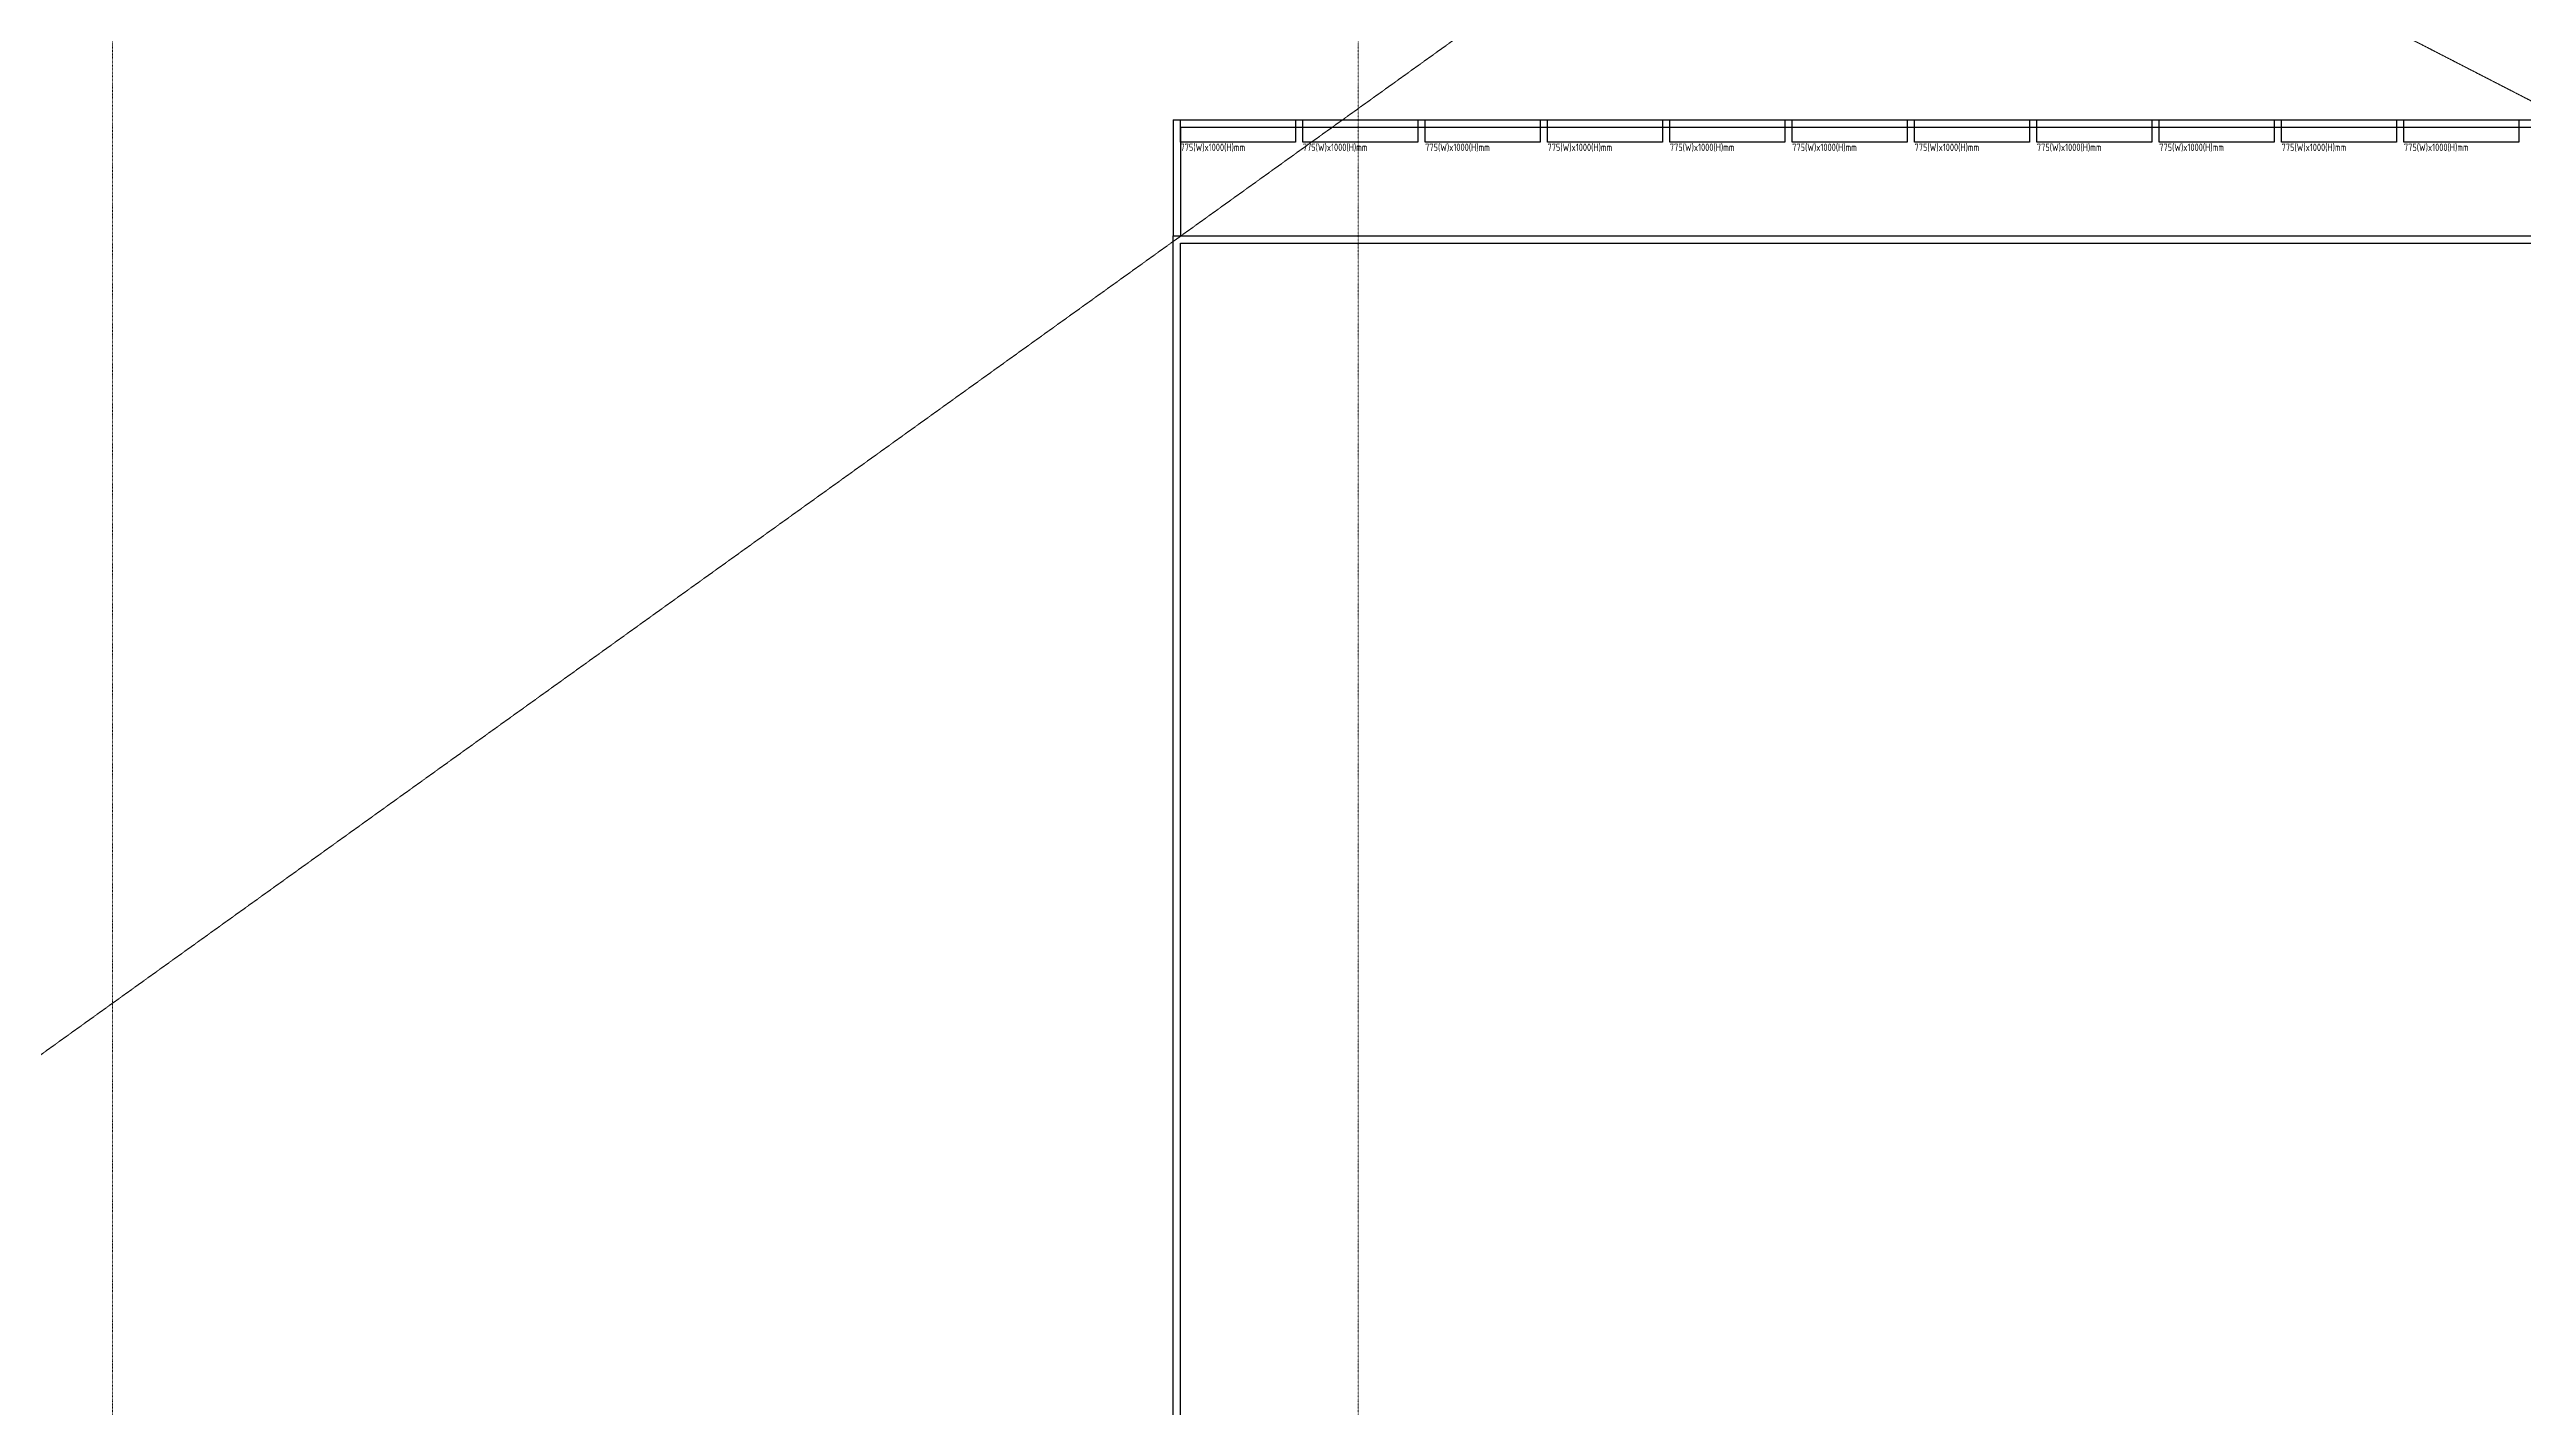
# Model space of a CAD drawing. Extents: x -76427 to 292734, y -42117 to 131250.
# Drawn here: x 201175 to 217851, y 63825 to 72975 of the extents above; entities that cross this region are included whole.
import ezdxf
from ezdxf.enums import TextEntityAlignment as Align

# ---------------------------------------------------------------- set-up
doc = ezdxf.new("R2010")
doc.units = 0
doc.header["$LTSCALE"] = 10
doc.linetypes.add('H12PL1$0$HIDDEN', pattern=[0.4, 0.3, -0.1])
doc.linetypes.add('H12PL1$0$JJP_三點線', pattern=[0.9, 0.3, -0.15, 0, -0.15, 0, -0.15, 0, -0.15])
for name, color, linetype in [('H12PL1$0$A-OBJE-2D', 252, 'Continuous'), ('H12PL1$0$S-GRID', 252, 'Continuous'), ('XFDP10$0$A-S-C1-800x1000-v (50K)', 212, 'Continuous'), ('XFDP10$0$A-W-P1S (50K)', 2, 'Continuous'), ('XFDP10$0$A-W-P4S (50K)', 2, 'Continuous')]:
    doc.layers.add(name, color=color, linetype=linetype)
doc.styles.add('XFDP10$0$AA-TXT', font='isocp.shx', dxfattribs={"width": 0.8, "bigfont": 'china.shx'})

# ---------------------------------------------------------------- blocks, each defined once
blk = doc.blocks.new('*U145')
blk.add_lwpolyline([(0, 0), (0, 0.2583), (0.05, 0.2583), (0.05, 0)], close=True)
at = {"color": 1, "style": 'XFDP10$0$AA-TXT', "width": 0.8}
blk.add_attdef('高度', text='', height=0.1, rotation=90, dxfattribs=at).set_placement((0.1157, 0.07), align=Align.MIDDLE_LEFT)
blk = doc.blocks.new('XFDP10')
at = {"layer": 'XFDP10$0$A-W-P1S (50K)'}
for p, q in [((208751.3, 72500.5, 0), (233725, 72500.5, 0)), ((208751.3, 72500.5, 0), (208751.3, 71719, 0)), ((208801.3, 72450.5, 0), (233775, 72450.5, 0)), ((208801.3, 72450.5, 0), (208801.3, 71719, 0))]:
    blk.add_line(p, q, dxfattribs=at)
at = {"layer": 'XFDP10$0$A-W-P4S (50K)'}
for p, q in [((208751.3, 59550, 0), (208751.3, 71719)), ((208751.3, 71719), (238875.4, 71719, 0)), ((208801.3, 71669, 0), (238875.4, 71669, 0)), ((208801.3, 59600, 0), (208801.3, 71669, 0))]:
    blk.add_line(p, q, dxfattribs=at)
at = {"layer": 'XFDP10$0$A-S-C1-800x1000-v (50K)'}
ref = blk.add_blockref('*U145', (208801.3, 72500.5, 0), dxfattribs=dict(at, xscale=3000, yscale=3000, zscale=3000, rotation=270))
ref.add_attrib('高度', '775(W)x1000(H)mm', dxfattribs={"layer": '0', "color": 1, "height": 50, "style": 'XFDP10$0$AA-TXT', "width": 0.8}).set_placement((208801.3, 72315.3, 0), align=Align.MIDDLE_LEFT)
ref = blk.add_blockref('*U145', (209626.3, 72500.5, 0), dxfattribs=dict(at, xscale=3000, yscale=3000, zscale=3000, rotation=270))
ref.add_attrib('高度', '775(W)x1000(H)mm', dxfattribs={"layer": '0', "color": 1, "height": 50, "style": 'XFDP10$0$AA-TXT', "width": 0.8}).set_placement((209626.3, 72315.3, 0), align=Align.MIDDLE_LEFT)
ref = blk.add_blockref('*U145', (210451.3, 72500.5, 0), dxfattribs=dict(at, xscale=3000, yscale=3000, zscale=3000, rotation=270))
ref.add_attrib('高度', '775(W)x1000(H)mm', dxfattribs={"layer": '0', "color": 1, "height": 50, "style": 'XFDP10$0$AA-TXT', "width": 0.8}).set_placement((210451.3, 72315.3, 0), align=Align.MIDDLE_LEFT)
ref = blk.add_blockref('*U145', (211276.3, 72500.5, 0), dxfattribs=dict(at, xscale=3000, yscale=3000, zscale=3000, rotation=270))
ref.add_attrib('高度', '775(W)x1000(H)mm', dxfattribs={"layer": '0', "color": 1, "height": 50, "style": 'XFDP10$0$AA-TXT', "width": 0.8}).set_placement((211276.3, 72315.3, 0), align=Align.MIDDLE_LEFT)
ref = blk.add_blockref('*U145', (212101.3, 72500.5, 0), dxfattribs=dict(at, xscale=3000, yscale=3000, zscale=3000, rotation=270))
ref.add_attrib('高度', '775(W)x1000(H)mm', dxfattribs={"layer": '0', "color": 1, "height": 50, "style": 'XFDP10$0$AA-TXT', "width": 0.8}).set_placement((212101.3, 72315.3, 0), align=Align.MIDDLE_LEFT)
ref = blk.add_blockref('*U145', (212926.3, 72500.5, 0), dxfattribs=dict(at, xscale=3000, yscale=3000, zscale=3000, rotation=270))
ref.add_attrib('高度', '775(W)x1000(H)mm', dxfattribs={"layer": '0', "color": 1, "height": 50, "style": 'XFDP10$0$AA-TXT', "width": 0.8}).set_placement((212926.3, 72315.3, 0), align=Align.MIDDLE_LEFT)
ref = blk.add_blockref('*U145', (213751.3, 72500.5, 0), dxfattribs=dict(at, xscale=3000, yscale=3000, zscale=3000, rotation=270))
ref.add_attrib('高度', '775(W)x1000(H)mm', dxfattribs={"layer": '0', "color": 1, "height": 50, "style": 'XFDP10$0$AA-TXT', "width": 0.8}).set_placement((213751.3, 72315.3, 0), align=Align.MIDDLE_LEFT)
ref = blk.add_blockref('*U145', (214576.3, 72500.5, 0), dxfattribs=dict(at, xscale=3000, yscale=3000, zscale=3000, rotation=270))
ref.add_attrib('高度', '775(W)x1000(H)mm', dxfattribs={"layer": '0', "color": 1, "height": 50, "style": 'XFDP10$0$AA-TXT', "width": 0.8}).set_placement((214576.3, 72315.3, 0), align=Align.MIDDLE_LEFT)
ref = blk.add_blockref('*U145', (215401.3, 72500.5, 0), dxfattribs=dict(at, xscale=3000, yscale=3000, zscale=3000, rotation=270))
ref.add_attrib('高度', '775(W)x1000(H)mm', dxfattribs={"layer": '0', "color": 1, "height": 50, "style": 'XFDP10$0$AA-TXT', "width": 0.8}).set_placement((215401.3, 72315.3, 0), align=Align.MIDDLE_LEFT)
ref = blk.add_blockref('*U145', (216226.3, 72500.5, 0), dxfattribs=dict(at, xscale=3000, yscale=3000, zscale=3000, rotation=270))
ref.add_attrib('高度', '775(W)x1000(H)mm', dxfattribs={"layer": '0', "color": 1, "height": 50, "style": 'XFDP10$0$AA-TXT', "width": 0.8}).set_placement((216226.3, 72315.3, 0), align=Align.MIDDLE_LEFT)
ref = blk.add_blockref('*U145', (217051.3, 72500.5, 0), dxfattribs=dict(at, xscale=3000, yscale=3000, zscale=3000, rotation=270))
ref.add_attrib('高度', '775(W)x1000(H)mm', dxfattribs={"layer": '0', "color": 1, "height": 50, "style": 'XFDP10$0$AA-TXT', "width": 0.8}).set_placement((217051.3, 72315.3, 0), align=Align.MIDDLE_LEFT)
blk = doc.blocks.new('H12PL1')
at = {"layer": 'H12PL1$0$A-OBJE-2D', "linetype": 'H12PL1$0$HIDDEN', "lineweight": 0}
for p, q in [((192000, 59650), (234750, 90350)), ((192000, 85950), (243150, 59650))]:
    blk.add_line(p, q, dxfattribs=at)
at = {"layer": 'H12PL1$0$S-GRID', "linetype": 'H12PL1$0$JJP_三點線', "lineweight": 0}
for p, q in [((201600, 128250), (201600, -28000)), ((210000, 128250), (210000, -28000))]:
    blk.add_line(p, q, dxfattribs=at)
blk.add_blockref('XFDP10', (0, 0))

msp = doc.modelspace()

# ---------------------------------------------------------------- block references
msp.add_blockref('H12PL1', (0, 0))

doc.saveas('drawing.dxf')
